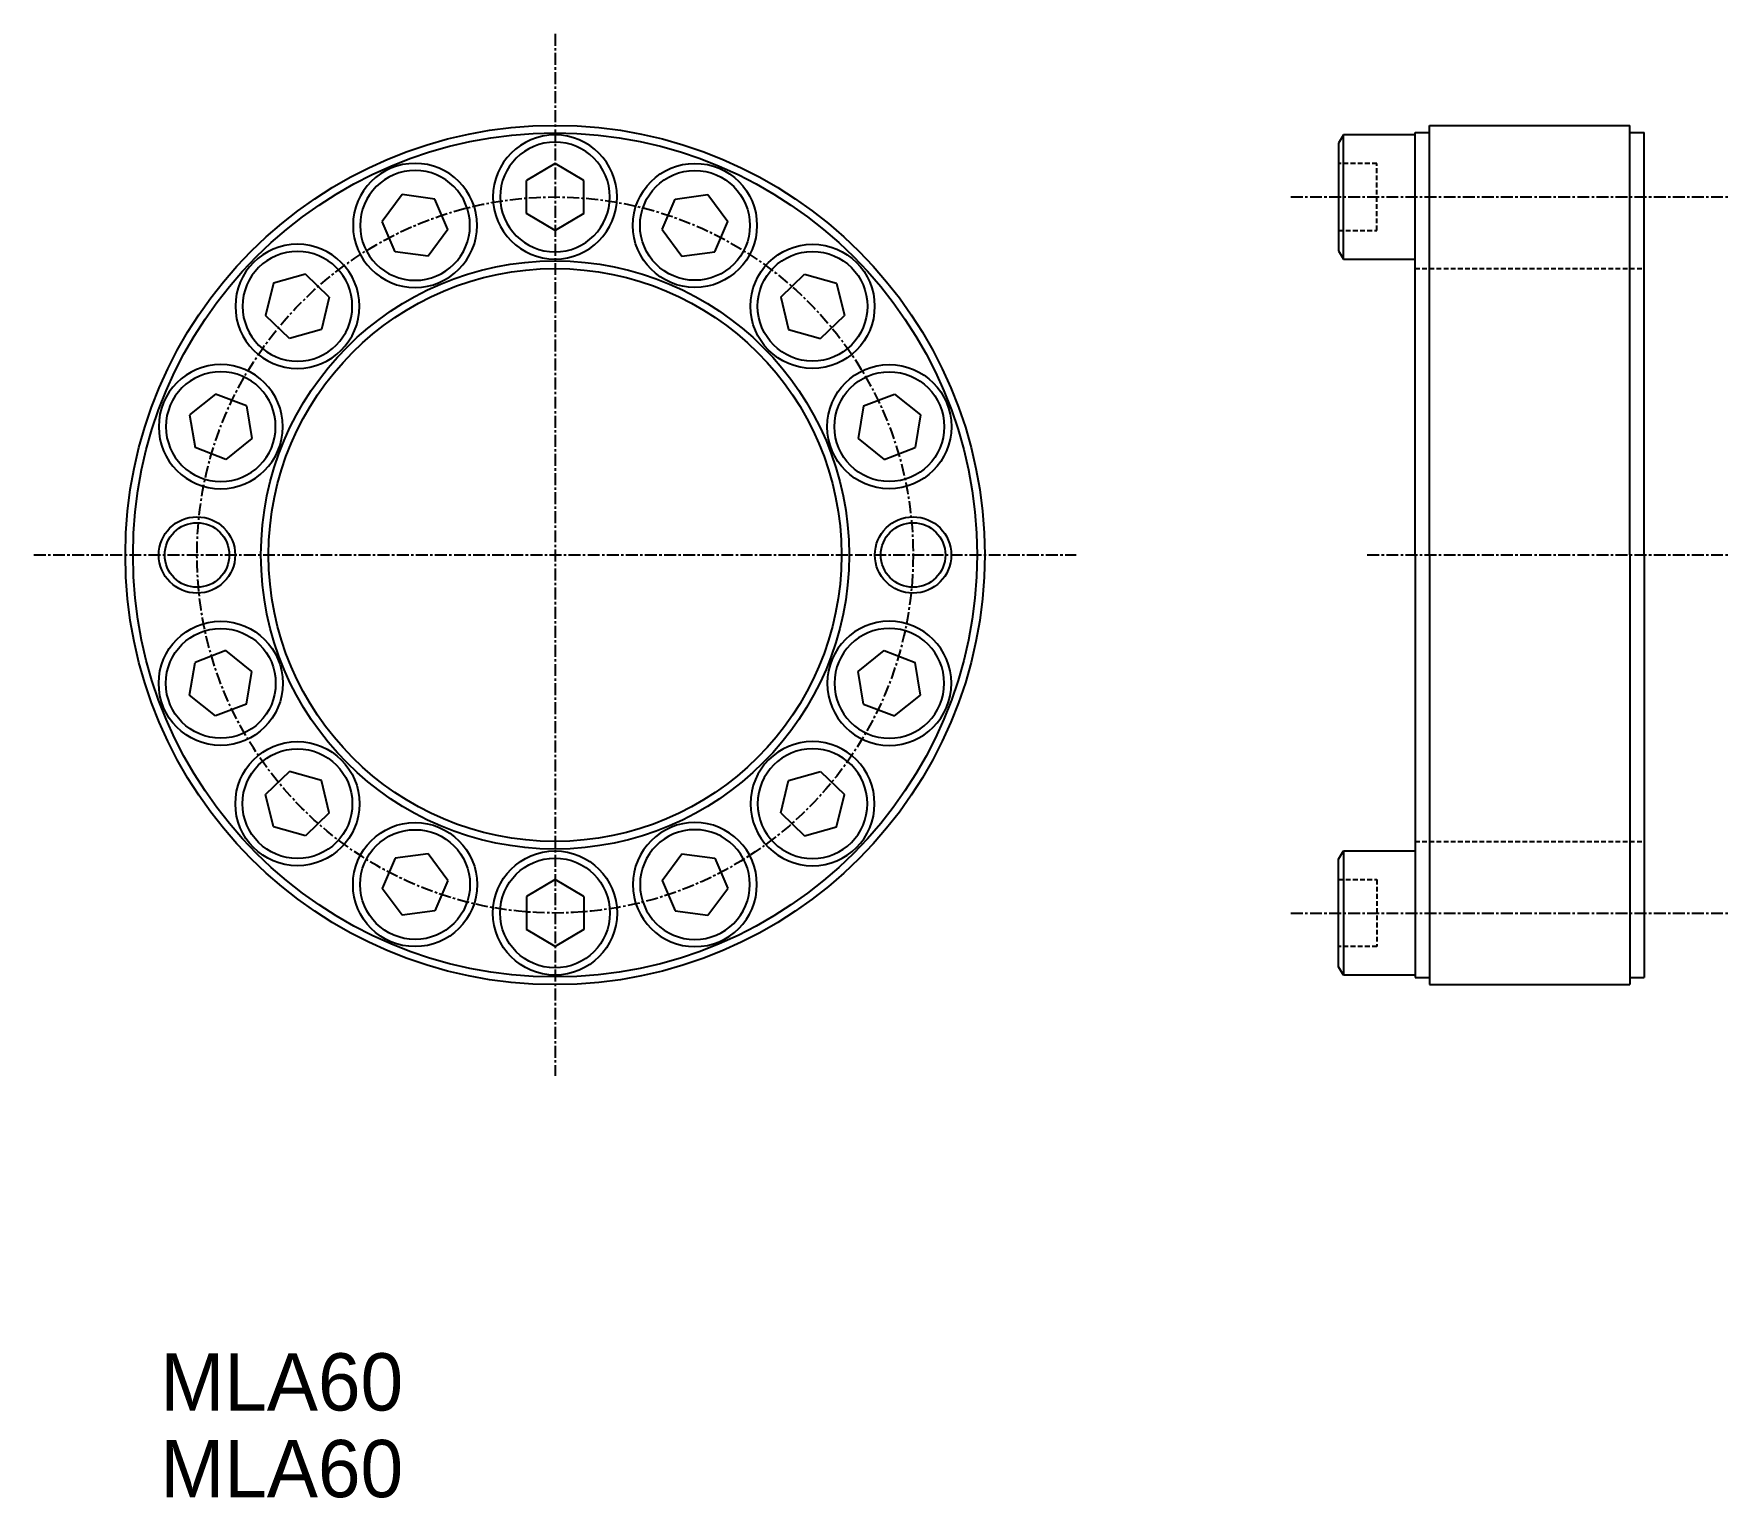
# Model space of a CAD drawing. Extents: x 69 to 246, y 65 to 218.
import ezdxf

# ---------------------------------------------------------------- set-up
doc = ezdxf.new("R2010")
doc.units = 0
doc.linetypes.add('CENTER', pattern=[2, 1.25, -0.25, 0.25, -0.25])
doc.linetypes.add('DASHED', pattern=[0.75, 0.5, -0.25])
doc.layers.get('0').update_dxf_attribs({"linetype": 'CONTINUOUS'})
doc.layers.add('ITTEN', color=7, linetype='CENTER')
doc.layers.add('SAISEN', color=7, linetype='CONTINUOUS')

# ---------------------------------------------------------------- blocks, each defined once
blk = doc.blocks.new('FB58')
at = {"color": 0}
for p, q in [((-3, 1.73205), (0, 3.5)), ((0, 3.5), (3, 1.73205)), ((-3, -1.73205), (-3, 1.73205)), ((3, -1.73205), (3, 1.73205)), ((-3, -1.73205), (0, -3.5)), ((0, -3.5), (3, -1.73205))]:
    blk.add_line(p, q, dxfattribs=at)
for radius in [6.5, 5.74944]:
    blk.add_circle((0, 0), radius, dxfattribs=at)

msp = doc.modelspace()

# ---------------------------------------------------------------- linework, layer by layer
at = {"color": 7, "linetype": 'CONTINUOUS'}
for p, q in [((213.16, 163.69), (213.16, 207.94)), ((213.16, 207.94), (214.66, 207.94)), ((214.66, 163.69), (214.66, 208.69)), ((214.66, 208.69), (235.66, 208.69)), ((235.66, 163.69), (235.66, 208.69)), ((235.66, 207.94), (237.16, 207.94)), ((237.16, 163.69), (237.16, 207.94)), ((213.16, 163.69), (213.16, 119.44)), ((214.66, 163.69), (214.66, 118.69)), ((235.66, 163.69), (235.66, 118.69)), ((237.16, 163.69), (237.16, 119.44)), ((213.16, 119.44), (214.66, 119.44)), ((235.66, 119.44), (237.16, 119.44)), ((214.66, 118.69), (235.66, 118.69))]:
    msp.add_line(p, q, dxfattribs=at)
at = {"color": 0}
for p, q in [((205.66, 207.69), (205.16, 206.83)), ((205.16, 206.83), (205.16, 195.56)), ((205.66, 194.69), (205.66, 207.69)), ((213.16, 207.69), (205.66, 207.69)), ((213.16, 194.69), (213.16, 207.69)), ((205.16, 195.56), (205.66, 194.69)), ((205.66, 194.69), (213.16, 194.69)), ((205.16, 131.83), (205.66, 132.69)), ((205.16, 120.56), (205.16, 131.83)), ((205.66, 132.69), (205.66, 119.69)), ((205.66, 132.69), (213.16, 132.69)), ((213.16, 132.69), (213.16, 119.69)), ((205.66, 119.69), (205.16, 120.56)), ((213.16, 119.69), (205.66, 119.69))]:
    msp.add_line(p, q, dxfattribs=at)
at = {"color": 3, "linetype": 'DASHED'}
for p, q in [((209.16, 204.69), (205.16, 204.69)), ((209.16, 197.69), (209.16, 204.69)), ((205.16, 197.69), (209.16, 197.69)), ((213.16, 193.69), (237.16, 193.69)), ((213.16, 133.69), (237.16, 133.69)), ((205.16, 129.69), (209.16, 129.69)), ((209.16, 129.69), (209.16, 122.69)), ((209.16, 122.69), (205.16, 122.69))]:
    msp.add_line(p, q, dxfattribs=at)
at = {"color": 7, "linetype": 'CONTINUOUS'}
for centre, radius in [((123.09, 163.69), 45), ((123.09, 163.69), 44.2), ((123.09, 163.69), 30.8), ((123.09, 163.69), 30), ((85.59, 163.69), 3.38), ((160.59, 163.69), 3.38)]:
    msp.add_circle(centre, radius, dxfattribs=at)
at = {"layer": 'ITTEN', "color": 1, "linetype": 'CENTER'}
for p, q in [((123.09, 218.27), (123.09, 109.12)), ((200.16, 201.19), (246.16, 201.19)), ((68.51, 163.69), (177.66, 163.69)), ((208.16, 163.69), (246.16, 163.69)), ((200.16, 126.19), (246.16, 126.19))]:
    msp.add_line(p, q, dxfattribs=at)
msp.add_circle((123.09, 163.69), 37.5, dxfattribs=at)
at = {"layer": 'SAISEN'}
for centre in [(85.59, 163.69), (160.59, 163.69)]:
    msp.add_circle(centre, 4, dxfattribs=at)

# ---------------------------------------------------------------- block references
at = {"color": 7, "linetype": 'CONTINUOUS', "xscale": -1}
for p, rotation in [((108.43, 198.21), 22.99999999999999), ((96.11, 189.74), 46.00000000000007), ((88.08, 177.13), 69), ((158.1, 150.25), 248.9999999999999), ((150.06, 137.64), 226), ((137.74, 129.17), 202.9999999999999)]:
    msp.add_blockref('FB58', p, dxfattribs=dict(at, rotation=rotation))
msp.add_blockref('FB58', (123.09, 201.19), dxfattribs=at)
at = {"color": 7, "linetype": 'CONTINUOUS'}
for p, rotation in [((137.74, 198.21), 337), ((150.06, 189.74), 313.9999999999999), ((158.1, 177.13), 291), ((88.08, 150.25), 111), ((96.11, 137.64), 133.9999999999999), ((108.43, 129.17), 157), ((123.09, 126.19), 180)]:
    msp.add_blockref('FB58', p, dxfattribs=dict(at, rotation=rotation))

# ---------------------------------------------------------------- texts
for p in [(81.76, 74.08), (81.76, 65)]:
    msp.add_text('MLA60', height=6, dxfattribs=at).set_placement(p)

doc.saveas('drawing.dxf')
